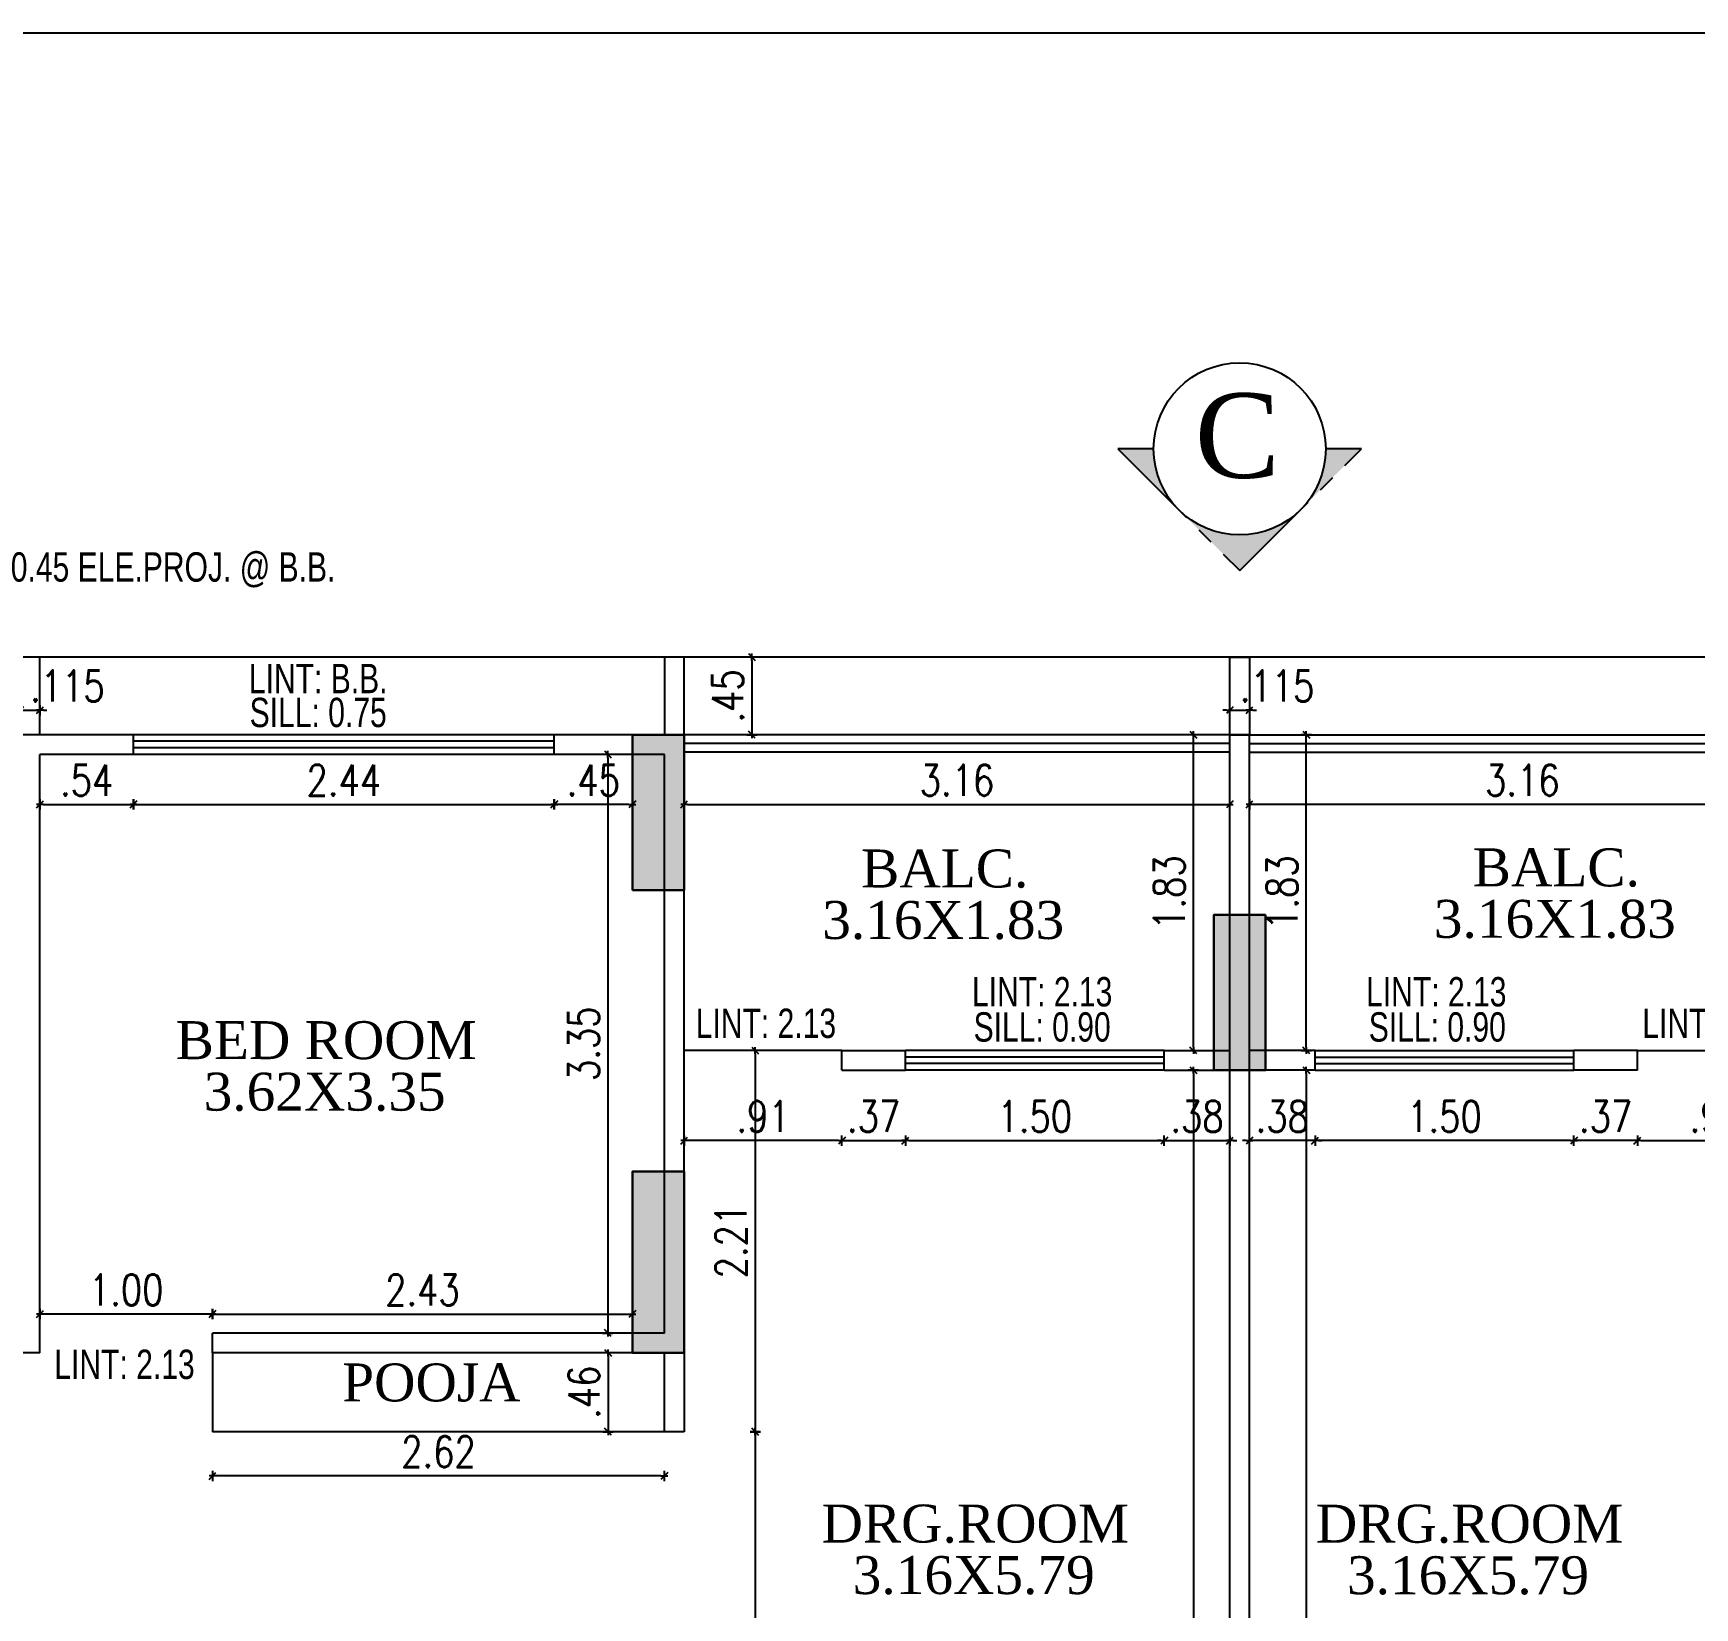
# Model space of a CAD drawing. Header units: inches. Extents: x 14235 to 14499, y 0 to 2549.
# Drawn here: x 14299.09 to 14308.72, y 2373.89 to 2383.02 of the extents above; entities that cross this region are included whole.
import ezdxf
from ezdxf.enums import TextEntityAlignment as Align

# ---------------------------------------------------------------- set-up
doc = ezdxf.new("R2010")
doc.units = ezdxf.units.IN
doc.header["$LTSCALE"] = 0.25
doc.header["$MEASUREMENT"] = 0
doc.header["$PDMODE"] = 35
doc.linetypes.add('CENTER2', pattern=[1.125, 0.75, -0.125, 0.125, -0.125])
doc.linetypes.add('HIDDEN', pattern=[0.375, 0.25, -0.125])
for name, color, linetype in [('edge back', 34, 'Continuous'), ('edges', 1, 'Continuous'), ('SECLINE', 7, 'HIDDEN'), ('steel', 251, 'Continuous'), ('text-large', 7, 'Continuous'), ('wall', 7, 'Continuous'), ('windows', 106, 'Continuous'), ('WORK TEX', 6, 'Continuous'), ('WORKING DIM', 7, 'Continuous')]:
    doc.layers.add(name, color=color, linetype=linetype)
doc.layers.add('P-COL', color=7, linetype='Continuous', lineweight=30)
doc.layers.add('P-COLHAT', color=8, linetype='Continuous', lineweight=25)
doc.styles.add('ARIAL', font='TIMES_0.TTF')
doc.styles.add('ARL', font='swisscl_0.ttf')
doc.styles.add('romans', font='romans.shx', dxfattribs={"width": 0.8})
doc.dimstyles.new('121', dxfattribs={"dimscale": 0.1, "dimtxt": 1.8, "dimasz": 0.2, "dimexe": 0.03125, "dimexo": 0.25, "dimgap": 0.5, "dimtad": 1, "dimzin": 4, "dimdsep": 46, "dimtxsty": 'romans', "dimblk1": 'MINITICK', "dimblk2": 'MINITICK', "dimsah": 1, "dimcen": 1, "dimse1": 1, "dimse2": 1, "dimclrd": 252, "dimclre": 256, "dimclrt": 7, "dimadec": 3, "dimazin": 0, "dimtfac": 0.8, "dimtix": 1, "dimtmove": 2, "dimatfit": 3, "dimfxl": 0, "dimtolj": 1, "dimtzin": 3, "dimarcsym": 0})

# ---------------------------------------------------------------- blocks, each defined once
blk = doc.blocks.new('B')
at = {"layer": 'P-COLHAT', "lineweight": 30}
for points in [[(7.0982, 0), (7.3982, 0), (7.3982, 0.9), (7.0982, 0.9)], [(10.7684, -0.1443), (10.4684, -0.1443), (10.4684, -1.0443), (10.7684, -1.0443)], [(7.0982, -2.6823), (7.3982, -2.6823), (7.3982, -1.6323), (7.0982, -1.6323)]]:
    blk.add_hatch(color=256, dxfattribs=at).paths.add_polyline_path(points)
at = {"layer": 'P-COL'}
for points in [[(7.0982, 0), (7.3982, 0), (7.3982, 0.9), (7.0982, 0.9)], [(10.7684, -0.1443), (10.4684, -0.1443), (10.4684, -1.0443), (10.7684, -1.0443)], [(7.0982, -2.6823), (7.3982, -2.6823), (7.3982, -1.6323), (7.0982, -1.6323)]]:
    blk.add_lwpolyline(points, close=True, dxfattribs=at)
blk = doc.blocks.new('MINITICK')
at = {"color": 7}
for p, q in [((1, 1), (-1, -1)), ((-1, 0), (1, 0)), ((0, -1.5), (0, 1.5))]:
    blk.add_line(p, q, dxfattribs=at)
blk = doc.blocks.new('*D162')
at = {"layer": 'Defpoints', "color": 0, "transparency": 16777216}
for p in [(14299.127, 2378.8381), (14299.6696, 2378.8381), (14299.6696, 2378.5486)]:
    blk.add_point(p, dxfattribs=at)
at = {"layer": 'WORKING DIM', "color": 252, "lineweight": -2, "transparency": 16777216}
blk.add_line((14299.147, 2378.5486), (14299.6496, 2378.5486), dxfattribs=at)
at = {"layer": 'WORKING DIM', "color": 252, "lineweight": -2, "transparency": 16777216, "xscale": 0.02, "yscale": 0.02, "zscale": 0.02, "rotation": 180}
blk.add_blockref('MINITICK', (14299.127, 2378.5486), dxfattribs=at)
at = {"layer": 'WORKING DIM', "color": 252, "lineweight": -2, "transparency": 16777216, "xscale": 0.02, "yscale": 0.02, "zscale": 0.02}
blk.add_blockref('MINITICK', (14299.6696, 2378.5486), dxfattribs=at)
at = {"layer": 'WORKING DIM', "color": 7, "transparency": 16777216, "insert": (14299.3983, 2378.6886), "char_height": 0.18, "attachment_point": 5, "style": 'romans'}
blk.add_mtext('\\A1;.54', dxfattribs=at)
blk = doc.blocks.new('*D163')
at = {"layer": 'Defpoints', "color": 0, "transparency": 16777216}
for p in [(14299.6696, 2378.8762), (14302.1086, 2378.8762), (14302.1086, 2378.5486)]:
    blk.add_point(p, dxfattribs=at)
at = {"layer": 'WORKING DIM', "color": 252, "lineweight": -2, "transparency": 16777216}
blk.add_line((14299.6896, 2378.5486), (14302.0886, 2378.5486), dxfattribs=at)
at = {"layer": 'WORKING DIM', "color": 252, "lineweight": -2, "transparency": 16777216, "xscale": 0.02, "yscale": 0.02, "zscale": 0.02, "rotation": 180}
blk.add_blockref('MINITICK', (14299.6696, 2378.5486), dxfattribs=at)
at = {"layer": 'WORKING DIM', "color": 252, "lineweight": -2, "transparency": 16777216, "xscale": 0.02, "yscale": 0.02, "zscale": 0.02}
blk.add_blockref('MINITICK', (14302.1086, 2378.5486), dxfattribs=at)
at = {"layer": 'WORKING DIM', "color": 7, "transparency": 16777216, "insert": (14300.8891, 2378.6886), "char_height": 0.18, "attachment_point": 5, "style": 'romans'}
blk.add_mtext('\\A1;2.44', dxfattribs=at)
blk = doc.blocks.new('*D164')
at = {"layer": 'Defpoints', "color": 0, "transparency": 16777216}
for p in [(14302.1086, 2378.8381), (14302.5617, 2378.8381), (14302.1086, 2378.5486)]:
    blk.add_point(p, dxfattribs=at)
at = {"layer": 'WORKING DIM', "color": 252, "lineweight": -2, "transparency": 16777216}
blk.add_line((14302.5417, 2378.5486), (14302.1286, 2378.5486), dxfattribs=at)
at = {"layer": 'WORKING DIM', "color": 252, "lineweight": -2, "transparency": 16777216, "xscale": 0.02, "yscale": 0.02, "zscale": 0.02, "rotation": 180}
blk.add_blockref('MINITICK', (14302.1086, 2378.5486), dxfattribs=at)
at = {"layer": 'WORKING DIM', "color": 252, "lineweight": -2, "transparency": 16777216, "xscale": 0.02, "yscale": 0.02, "zscale": 0.02}
blk.add_blockref('MINITICK', (14302.5617, 2378.5486), dxfattribs=at)
at = {"layer": 'WORKING DIM', "color": 7, "transparency": 16777216, "insert": (14302.3352, 2378.6886), "char_height": 0.18, "attachment_point": 5, "style": 'romans'}
blk.add_mtext('\\A1;.45', dxfattribs=at)
blk = doc.blocks.new('*D165')
at = {"layer": 'Defpoints', "color": 0, "transparency": 16777216}
for p in [(14302.2062, 2378.8381), (14302.0861, 2375.4844), (14302.419, 2375.4844)]:
    blk.add_point(p, dxfattribs=at)
at = {"layer": 'WORKING DIM', "color": 252, "lineweight": -2, "transparency": 16777216}
blk.add_line((14302.419, 2378.8181), (14302.419, 2375.5044), dxfattribs=at)
at = {"layer": 'WORKING DIM', "color": 252, "lineweight": -2, "transparency": 16777216, "xscale": 0.02, "yscale": 0.02, "zscale": 0.02}
for p, rotation in [((14302.419, 2378.8381), 90), ((14302.419, 2375.4844), 270)]:
    blk.add_blockref('MINITICK', p, dxfattribs=dict(at, rotation=rotation))
at = {"layer": 'WORKING DIM', "color": 7, "transparency": 16777216, "insert": (14302.279, 2377.1613), "char_height": 0.18, "attachment_point": 5, "rotation": 90, "style": 'romans'}
blk.add_mtext('\\A1;3.35', dxfattribs=at)
blk = doc.blocks.new('*D166')
at = {"layer": 'Defpoints', "color": 0, "transparency": 16777216}
for p in [(14302.5617, 2375.6944), (14302.5617, 2375.5948), (14300.1278, 2375.4844)]:
    blk.add_point(p, dxfattribs=at)
at = {"layer": 'WORKING DIM', "color": 252, "lineweight": -2, "transparency": 16777216}
blk.add_line((14300.1478, 2375.5948), (14302.5417, 2375.5948), dxfattribs=at)
at = {"layer": 'WORKING DIM', "color": 252, "lineweight": -2, "transparency": 16777216, "xscale": 0.02, "yscale": 0.02, "zscale": 0.02, "rotation": 180}
blk.add_blockref('MINITICK', (14300.1278, 2375.5948), dxfattribs=at)
at = {"layer": 'WORKING DIM', "color": 252, "lineweight": -2, "transparency": 16777216, "xscale": 0.02, "yscale": 0.02, "zscale": 0.02}
blk.add_blockref('MINITICK', (14302.5617, 2375.5948), dxfattribs=at)
at = {"layer": 'WORKING DIM', "color": 7, "transparency": 16777216, "insert": (14301.3448, 2375.7348), "char_height": 0.18, "attachment_point": 5, "style": 'romans'}
blk.add_mtext('\\A1;2.43', dxfattribs=at)
blk = doc.blocks.new('*D167')
at = {"layer": 'Defpoints', "color": 0, "transparency": 16777216}
for p in [(14299.127, 2375.5948), (14299.127, 2375.4844), (14300.1278, 2375.4844)]:
    blk.add_point(p, dxfattribs=at)
at = {"layer": 'WORKING DIM', "color": 252, "lineweight": -2, "transparency": 16777216}
blk.add_line((14300.1078, 2375.5948), (14299.147, 2375.5948), dxfattribs=at)
at = {"layer": 'WORKING DIM', "color": 252, "lineweight": -2, "transparency": 16777216, "xscale": 0.02, "yscale": 0.02, "zscale": 0.02, "rotation": 180}
blk.add_blockref('MINITICK', (14299.127, 2375.5948), dxfattribs=at)
at = {"layer": 'WORKING DIM', "color": 252, "lineweight": -2, "transparency": 16777216, "xscale": 0.02, "yscale": 0.02, "zscale": 0.02}
blk.add_blockref('MINITICK', (14300.1278, 2375.5948), dxfattribs=at)
at = {"layer": 'WORKING DIM', "color": 7, "transparency": 16777216, "insert": (14299.6274, 2375.7348), "char_height": 0.18, "attachment_point": 5, "style": 'romans'}
blk.add_mtext('\\A1;1.00', dxfattribs=at)
blk = doc.blocks.new('*D168')
at = {"layer": 'Defpoints', "color": 0, "transparency": 16777216}
for p in [(14302.8617, 2378.6567), (14306.0248, 2378.6567), (14306.0248, 2378.5486)]:
    blk.add_point(p, dxfattribs=at)
at = {"layer": 'WORKING DIM', "color": 252, "lineweight": -2, "transparency": 16777216}
blk.add_line((14302.8817, 2378.5486), (14306.0048, 2378.5486), dxfattribs=at)
at = {"layer": 'WORKING DIM', "color": 252, "lineweight": -2, "transparency": 16777216, "xscale": 0.02, "yscale": 0.02, "zscale": 0.02, "rotation": 180}
blk.add_blockref('MINITICK', (14302.8617, 2378.5486), dxfattribs=at)
at = {"layer": 'WORKING DIM', "color": 252, "lineweight": -2, "transparency": 16777216, "xscale": 0.02, "yscale": 0.02, "zscale": 0.02}
blk.add_blockref('MINITICK', (14306.0248, 2378.5486), dxfattribs=at)
at = {"layer": 'WORKING DIM', "color": 7, "transparency": 16777216, "insert": (14304.4433, 2378.6886), "char_height": 0.18, "attachment_point": 5, "style": 'romans'}
blk.add_mtext('\\A1;3.16', dxfattribs=at)
blk = doc.blocks.new('*D169')
at = {"layer": 'Defpoints', "color": 0, "transparency": 16777216}
for p in [(14305.1555, 2378.9524), (14305.8135, 2378.9524), (14305.1555, 2377.1224)]:
    blk.add_point(p, dxfattribs=at)
at = {"layer": 'WORKING DIM', "color": 252, "lineweight": -2, "transparency": 16777216}
blk.add_line((14305.8135, 2377.1424), (14305.8135, 2378.9324), dxfattribs=at)
at = {"layer": 'WORKING DIM', "color": 252, "lineweight": -2, "transparency": 16777216, "xscale": 0.02, "yscale": 0.02, "zscale": 0.02}
for p, rotation in [((14305.8135, 2378.9524), 90), ((14305.8135, 2377.1224), 270)]:
    blk.add_blockref('MINITICK', p, dxfattribs=dict(at, rotation=rotation))
at = {"layer": 'WORKING DIM', "color": 7, "transparency": 16777216, "insert": (14305.6735, 2378.0374), "char_height": 0.18, "attachment_point": 5, "rotation": 90, "style": 'romans'}
blk.add_mtext('\\A1;1.83', dxfattribs=at)
blk = doc.blocks.new('*D170')
at = {"layer": 'Defpoints', "color": 0, "transparency": 16777216}
for p in [(14302.8617, 2377.0081), (14303.7764, 2377.0081), (14302.8617, 2376.5998)]:
    blk.add_point(p, dxfattribs=at)
at = {"layer": 'WORKING DIM', "color": 252, "lineweight": -2, "transparency": 16777216}
blk.add_line((14303.7564, 2376.5998), (14302.8817, 2376.5998), dxfattribs=at)
at = {"layer": 'WORKING DIM', "color": 252, "lineweight": -2, "transparency": 16777216, "xscale": 0.02, "yscale": 0.02, "zscale": 0.02, "rotation": 180}
blk.add_blockref('MINITICK', (14302.8617, 2376.5998), dxfattribs=at)
at = {"layer": 'WORKING DIM', "color": 252, "lineweight": -2, "transparency": 16777216, "xscale": 0.02, "yscale": 0.02, "zscale": 0.02}
blk.add_blockref('MINITICK', (14303.7764, 2376.5998), dxfattribs=at)
at = {"layer": 'WORKING DIM', "color": 7, "transparency": 16777216, "insert": (14303.319, 2376.7398), "char_height": 0.18, "attachment_point": 5, "style": 'romans'}
blk.add_mtext('\\A1;.91', dxfattribs=at)
blk = doc.blocks.new('*D171')
at = {"layer": 'Defpoints', "color": 0, "transparency": 16777216}
for p in [(14303.7764, 2377.0652), (14304.1442, 2377.0462), (14304.1442, 2376.5998)]:
    blk.add_point(p, dxfattribs=at)
at = {"layer": 'WORKING DIM', "color": 252, "lineweight": -2, "transparency": 16777216}
for p, q in [((14303.7564, 2376.5998), (14303.7364, 2376.5998)), ((14303.7764, 2376.5998), (14304.1442, 2376.5998)), ((14304.1642, 2376.5998), (14304.1842, 2376.5998))]:
    blk.add_line(p, q, dxfattribs=at)
at = {"layer": 'WORKING DIM', "color": 252, "lineweight": -2, "transparency": 16777216, "xscale": 0.02, "yscale": 0.02, "zscale": 0.02}
blk.add_blockref('MINITICK', (14303.7764, 2376.5998), dxfattribs=at)
at = {"layer": 'WORKING DIM', "color": 252, "lineweight": -2, "transparency": 16777216, "xscale": 0.02, "yscale": 0.02, "zscale": 0.02, "rotation": 180}
blk.add_blockref('MINITICK', (14304.1442, 2376.5998), dxfattribs=at)
at = {"layer": 'WORKING DIM', "color": 7, "transparency": 16777216, "insert": (14303.9603, 2376.7398), "char_height": 0.18, "attachment_point": 5, "style": 'romans'}
blk.add_mtext('\\A1;.37', dxfattribs=at)
blk = doc.blocks.new('*D172')
at = {"layer": 'Defpoints', "color": 0, "transparency": 16777216}
for p in [(14304.1442, 2377.0462), (14305.6448, 2377.0081), (14305.6448, 2376.5998)]:
    blk.add_point(p, dxfattribs=at)
at = {"layer": 'WORKING DIM', "color": 252, "lineweight": -2, "transparency": 16777216}
blk.add_line((14304.1642, 2376.5998), (14305.6248, 2376.5998), dxfattribs=at)
at = {"layer": 'WORKING DIM', "color": 252, "lineweight": -2, "transparency": 16777216, "xscale": 0.02, "yscale": 0.02, "zscale": 0.02, "rotation": 180}
blk.add_blockref('MINITICK', (14304.1442, 2376.5998), dxfattribs=at)
at = {"layer": 'WORKING DIM', "color": 252, "lineweight": -2, "transparency": 16777216, "xscale": 0.02, "yscale": 0.02, "zscale": 0.02}
blk.add_blockref('MINITICK', (14305.6448, 2376.5998), dxfattribs=at)
at = {"layer": 'WORKING DIM', "color": 7, "transparency": 16777216, "insert": (14304.8945, 2376.7398), "char_height": 0.18, "attachment_point": 5, "style": 'romans'}
blk.add_mtext('\\A1;1.50', dxfattribs=at)
blk = doc.blocks.new('*D88')
at = {"layer": 'Defpoints', "color": 0, "transparency": 16777216}
for p in [(14305.6448, 2377.0081), (14306.0248, 2377.0081), (14306.0248, 2376.5998)]:
    blk.add_point(p, dxfattribs=at)
at = {"layer": 'WORKING DIM', "color": 252, "lineweight": -2, "transparency": 16777216}
for p, q in [((14305.6248, 2376.5998), (14305.6048, 2376.5998)), ((14305.6448, 2376.5998), (14306.0248, 2376.5998)), ((14306.0448, 2376.5998), (14306.0648, 2376.5998))]:
    blk.add_line(p, q, dxfattribs=at)
at = {"layer": 'WORKING DIM', "color": 252, "lineweight": -2, "transparency": 16777216, "xscale": 0.02, "yscale": 0.02, "zscale": 0.02}
blk.add_blockref('MINITICK', (14305.6448, 2376.5998), dxfattribs=at)
at = {"layer": 'WORKING DIM', "color": 252, "lineweight": -2, "transparency": 16777216, "xscale": 0.02, "yscale": 0.02, "zscale": 0.02, "rotation": 180}
blk.add_blockref('MINITICK', (14306.0248, 2376.5998), dxfattribs=at)
at = {"layer": 'WORKING DIM', "color": 7, "transparency": 16777216, "insert": (14305.8348, 2376.7398), "char_height": 0.18, "attachment_point": 5, "style": 'romans'}
blk.add_mtext('\\A1;.38', dxfattribs=at)
blk = doc.blocks.new('*D196')
at = {"layer": 'Defpoints', "color": 0, "transparency": 16777216}
for p in [(14302.4032, 2375.3701), (14302.4032, 2374.9128), (14302.4207, 2374.9128)]:
    blk.add_point(p, dxfattribs=at)
at = {"layer": 'WORKING DIM', "color": 252, "lineweight": -2, "transparency": 16777216}
blk.add_line((14302.4207, 2375.3501), (14302.4207, 2374.9328), dxfattribs=at)
at = {"layer": 'WORKING DIM', "color": 252, "lineweight": -2, "transparency": 16777216, "xscale": 0.02, "yscale": 0.02, "zscale": 0.02}
for p, rotation in [((14302.4207, 2375.3701), 90), ((14302.4207, 2374.9128), 270)]:
    blk.add_blockref('MINITICK', p, dxfattribs=dict(at, rotation=rotation))
at = {"layer": 'WORKING DIM', "color": 7, "transparency": 16777216, "insert": (14302.2807, 2375.1414), "char_height": 0.18, "attachment_point": 5, "rotation": 90, "style": 'romans'}
blk.add_mtext('\\A1;.46', dxfattribs=at)
blk = doc.blocks.new('*D197')
at = {"layer": 'Defpoints', "color": 0, "transparency": 16777216}
for p in [(14300.1278, 2375.1414), (14302.7474, 2375.1414), (14300.1278, 2374.6566)]:
    blk.add_point(p, dxfattribs=at)
at = {"layer": 'WORKING DIM', "color": 252, "lineweight": -2, "transparency": 16777216}
blk.add_line((14302.7274, 2374.6566), (14300.1478, 2374.6566), dxfattribs=at)
at = {"layer": 'WORKING DIM', "color": 252, "lineweight": -2, "transparency": 16777216, "xscale": 0.02, "yscale": 0.02, "zscale": 0.02, "rotation": 180}
blk.add_blockref('MINITICK', (14300.1278, 2374.6566), dxfattribs=at)
at = {"layer": 'WORKING DIM', "color": 252, "lineweight": -2, "transparency": 16777216, "xscale": 0.02, "yscale": 0.02, "zscale": 0.02}
blk.add_blockref('MINITICK', (14302.7474, 2374.6566), dxfattribs=at)
at = {"layer": 'WORKING DIM', "color": 7, "transparency": 16777216, "insert": (14301.4376, 2374.7966), "char_height": 0.18, "attachment_point": 5, "style": 'romans'}
blk.add_mtext('\\A1;2.62', dxfattribs=at)
blk = doc.blocks.new('*D198')
at = {"layer": 'Defpoints', "color": 0, "transparency": 16777216}
for p in [(14302.8617, 2374.9128), (14302.8617, 2371.6653), (14303.2734, 2371.6653)]:
    blk.add_point(p, dxfattribs=at)
at = {"layer": 'WORKING DIM', "color": 252, "lineweight": -2, "transparency": 16777216}
blk.add_line((14303.2734, 2374.8928), (14303.2734, 2371.6853), dxfattribs=at)
at = {"layer": 'WORKING DIM', "color": 252, "lineweight": -2, "transparency": 16777216, "xscale": 0.02, "yscale": 0.02, "zscale": 0.02}
for p, rotation in [((14303.2734, 2374.9128), 90), ((14303.2734, 2371.6653), 270)]:
    blk.add_blockref('MINITICK', p, dxfattribs=dict(at, rotation=rotation))
at = {"layer": 'WORKING DIM', "color": 7, "transparency": 16777216, "insert": (14303.1334, 2373.2891), "char_height": 0.18, "attachment_point": 5, "rotation": 90, "style": 'romans'}
blk.add_mtext('\\A1;3.25', dxfattribs=at)
blk = doc.blocks.new('*D199')
at = {"layer": 'Defpoints', "color": 0, "transparency": 16777216}
for p in [(14303.0937, 2377.1224), (14302.8617, 2374.9128), (14303.2734, 2374.9128)]:
    blk.add_point(p, dxfattribs=at)
at = {"layer": 'WORKING DIM', "color": 252, "lineweight": -2, "transparency": 16777216}
blk.add_line((14303.2734, 2377.1024), (14303.2734, 2374.9328), dxfattribs=at)
at = {"layer": 'WORKING DIM', "color": 252, "lineweight": -2, "transparency": 16777216, "xscale": 0.02, "yscale": 0.02, "zscale": 0.02}
for p, rotation in [((14303.2734, 2377.1224), 90), ((14303.2734, 2374.9128), 270)]:
    blk.add_blockref('MINITICK', p, dxfattribs=dict(at, rotation=rotation))
at = {"layer": 'WORKING DIM', "color": 7, "transparency": 16777216, "insert": (14303.1334, 2376.0176), "char_height": 0.18, "attachment_point": 5, "rotation": 90, "style": 'romans'}
blk.add_mtext('\\A1;2.21', dxfattribs=at)
blk = doc.blocks.new('*D89')
at = {"layer": 'Defpoints', "color": 0, "transparency": 16777216}
for p in [(14306.1392, 2378.6567), (14309.3023, 2378.6567), (14306.1392, 2378.5486)]:
    blk.add_point(p, dxfattribs=at)
at = {"layer": 'WORKING DIM', "color": 252, "lineweight": -2, "transparency": 16777216}
blk.add_line((14309.2823, 2378.5486), (14306.1592, 2378.5486), dxfattribs=at)
at = {"layer": 'WORKING DIM', "color": 252, "lineweight": -2, "transparency": 16777216, "xscale": 0.02, "yscale": 0.02, "zscale": 0.02, "rotation": 180}
blk.add_blockref('MINITICK', (14306.1392, 2378.5486), dxfattribs=at)
at = {"layer": 'WORKING DIM', "color": 252, "lineweight": -2, "transparency": 16777216, "xscale": 0.02, "yscale": 0.02, "zscale": 0.02}
blk.add_blockref('MINITICK', (14309.3023, 2378.5486), dxfattribs=at)
at = {"layer": 'WORKING DIM', "color": 7, "transparency": 16777216, "insert": (14307.7207, 2378.6886), "char_height": 0.18, "attachment_point": 5, "style": 'romans'}
blk.add_mtext('\\A1;3.16', dxfattribs=at)
blk = doc.blocks.new('*D90')
at = {"layer": 'Defpoints', "color": 0, "transparency": 16777216}
for p in [(14306.468, 2378.9524), (14306.8563, 2378.9524), (14307.0085, 2377.1224)]:
    blk.add_point(p, dxfattribs=at)
at = {"layer": 'WORKING DIM', "color": 252, "lineweight": -2, "transparency": 16777216}
blk.add_line((14306.468, 2377.1424), (14306.468, 2378.9324), dxfattribs=at)
at = {"layer": 'WORKING DIM', "color": 252, "lineweight": -2, "transparency": 16777216, "xscale": 0.02, "yscale": 0.02, "zscale": 0.02}
for p, rotation in [((14306.468, 2378.9524), 90), ((14306.468, 2377.1224), 270)]:
    blk.add_blockref('MINITICK', p, dxfattribs=dict(at, rotation=rotation))
at = {"layer": 'WORKING DIM', "color": 7, "transparency": 16777216, "insert": (14306.328, 2378.0374), "char_height": 0.18, "attachment_point": 5, "rotation": 90, "style": 'romans'}
blk.add_mtext('\\A1;1.83', dxfattribs=at)
blk = doc.blocks.new('*D209')
at = {"layer": 'Defpoints', "color": 0, "transparency": 16777216}
for p in [(14308.3876, 2377.0081), (14309.3023, 2377.0081), (14309.3023, 2376.5998)]:
    blk.add_point(p, dxfattribs=at)
at = {"layer": 'WORKING DIM', "color": 252, "lineweight": -2, "transparency": 16777216}
blk.add_line((14308.4076, 2376.5998), (14309.2823, 2376.5998), dxfattribs=at)
at = {"layer": 'WORKING DIM', "color": 252, "lineweight": -2, "transparency": 16777216, "xscale": 0.02, "yscale": 0.02, "zscale": 0.02, "rotation": 180}
blk.add_blockref('MINITICK', (14308.3876, 2376.5998), dxfattribs=at)
at = {"layer": 'WORKING DIM', "color": 252, "lineweight": -2, "transparency": 16777216, "xscale": 0.02, "yscale": 0.02, "zscale": 0.02}
blk.add_blockref('MINITICK', (14309.3023, 2376.5998), dxfattribs=at)
at = {"layer": 'WORKING DIM', "color": 7, "transparency": 16777216, "insert": (14308.845, 2376.7398), "char_height": 0.18, "attachment_point": 5, "style": 'romans'}
blk.add_mtext('\\A1;.91', dxfattribs=at)
blk = doc.blocks.new('*D210')
at = {"layer": 'Defpoints', "color": 0, "transparency": 16777216}
for p in [(14308.0198, 2377.0462), (14308.3876, 2377.0652), (14308.0198, 2376.5998)]:
    blk.add_point(p, dxfattribs=at)
at = {"layer": 'WORKING DIM', "color": 252, "lineweight": -2, "transparency": 16777216}
for p, q in [((14307.9998, 2376.5998), (14307.9798, 2376.5998)), ((14308.3876, 2376.5998), (14308.0198, 2376.5998)), ((14308.4076, 2376.5998), (14308.4276, 2376.5998))]:
    blk.add_line(p, q, dxfattribs=at)
at = {"layer": 'WORKING DIM', "color": 252, "lineweight": -2, "transparency": 16777216, "xscale": 0.02, "yscale": 0.02, "zscale": 0.02}
blk.add_blockref('MINITICK', (14308.0198, 2376.5998), dxfattribs=at)
at = {"layer": 'WORKING DIM', "color": 252, "lineweight": -2, "transparency": 16777216, "xscale": 0.02, "yscale": 0.02, "zscale": 0.02, "rotation": 180}
blk.add_blockref('MINITICK', (14308.3876, 2376.5998), dxfattribs=at)
at = {"layer": 'WORKING DIM', "color": 7, "transparency": 16777216, "insert": (14308.2037, 2376.7398), "char_height": 0.18, "attachment_point": 5, "style": 'romans'}
blk.add_mtext('\\A1;.37', dxfattribs=at)
blk = doc.blocks.new('*D91')
at = {"layer": 'Defpoints', "color": 0, "transparency": 16777216}
for p in [(14308.0198, 2377.0462), (14306.5192, 2377.0081), (14306.5192, 2376.5998)]:
    blk.add_point(p, dxfattribs=at)
at = {"layer": 'WORKING DIM', "color": 252, "lineweight": -2, "transparency": 16777216}
blk.add_line((14307.9998, 2376.5998), (14306.5392, 2376.5998), dxfattribs=at)
at = {"layer": 'WORKING DIM', "color": 252, "lineweight": -2, "transparency": 16777216, "xscale": 0.02, "yscale": 0.02, "zscale": 0.02, "rotation": 180}
blk.add_blockref('MINITICK', (14306.5192, 2376.5998), dxfattribs=at)
at = {"layer": 'WORKING DIM', "color": 252, "lineweight": -2, "transparency": 16777216, "xscale": 0.02, "yscale": 0.02, "zscale": 0.02}
blk.add_blockref('MINITICK', (14308.0198, 2376.5998), dxfattribs=at)
at = {"layer": 'WORKING DIM', "color": 7, "transparency": 16777216, "insert": (14307.2695, 2376.7398), "char_height": 0.18, "attachment_point": 5, "style": 'romans'}
blk.add_mtext('\\A1;1.50', dxfattribs=at)
blk = doc.blocks.new('*D92')
at = {"layer": 'Defpoints', "color": 0, "transparency": 16777216}
for p in [(14306.1392, 2377.0081), (14306.5192, 2377.0081), (14306.1392, 2376.5998)]:
    blk.add_point(p, dxfattribs=at)
at = {"layer": 'WORKING DIM', "color": 252, "lineweight": -2, "transparency": 16777216}
for p, q in [((14306.1192, 2376.5998), (14306.0992, 2376.5998)), ((14306.5192, 2376.5998), (14306.1392, 2376.5998)), ((14306.5392, 2376.5998), (14306.5592, 2376.5998))]:
    blk.add_line(p, q, dxfattribs=at)
at = {"layer": 'WORKING DIM', "color": 252, "lineweight": -2, "transparency": 16777216, "xscale": 0.02, "yscale": 0.02, "zscale": 0.02}
blk.add_blockref('MINITICK', (14306.1392, 2376.5998), dxfattribs=at)
at = {"layer": 'WORKING DIM', "color": 252, "lineweight": -2, "transparency": 16777216, "xscale": 0.02, "yscale": 0.02, "zscale": 0.02, "rotation": 180}
blk.add_blockref('MINITICK', (14306.5192, 2376.5998), dxfattribs=at)
at = {"layer": 'WORKING DIM', "color": 7, "transparency": 16777216, "insert": (14306.3292, 2376.7398), "char_height": 0.18, "attachment_point": 5, "style": 'romans'}
blk.add_mtext('\\A1;.38', dxfattribs=at)
blk = doc.blocks.new('*D211')
at = {"layer": 'Defpoints', "color": 0, "transparency": 16777216}
for p in [(14305.3459, 2377.0081), (14305.4913, 2369.6155), (14305.8135, 2369.6155)]:
    blk.add_point(p, dxfattribs=at)
at = {"layer": 'WORKING DIM', "color": 252, "lineweight": -2, "transparency": 16777216}
blk.add_line((14305.8135, 2376.9881), (14305.8135, 2369.6355), dxfattribs=at)
at = {"layer": 'WORKING DIM', "color": 252, "lineweight": -2, "transparency": 16777216, "xscale": 0.02, "yscale": 0.02, "zscale": 0.02}
for p, rotation in [((14305.8135, 2377.0081), 90), ((14305.8135, 2369.6155), 270)]:
    blk.add_blockref('MINITICK', p, dxfattribs=dict(at, rotation=rotation))
at = {"layer": 'WORKING DIM', "color": 7, "transparency": 16777216, "insert": (14305.6735, 2373.3118), "char_height": 0.18, "attachment_point": 5, "rotation": 90, "style": 'romans'}
blk.add_mtext('\\A1;7.39', dxfattribs=at)
blk = doc.blocks.new('*D96')
at = {"layer": 'Defpoints', "color": 0, "transparency": 16777216}
for p in [(14306.6659, 2377.0081), (14306.468, 2369.6155), (14306.6727, 2369.6155)]:
    blk.add_point(p, dxfattribs=at)
at = {"layer": 'WORKING DIM', "color": 252, "lineweight": -2, "transparency": 16777216}
blk.add_line((14306.468, 2376.9881), (14306.468, 2369.6355), dxfattribs=at)
at = {"layer": 'WORKING DIM', "color": 252, "lineweight": -2, "transparency": 16777216, "xscale": 0.02, "yscale": 0.02, "zscale": 0.02}
for p, rotation in [((14306.468, 2377.0081), 90), ((14306.468, 2369.6155), 270)]:
    blk.add_blockref('MINITICK', p, dxfattribs=dict(at, rotation=rotation))
at = {"layer": 'WORKING DIM', "color": 7, "transparency": 16777216, "insert": (14306.328, 2373.3118), "char_height": 0.18, "attachment_point": 5, "rotation": 90, "style": 'romans'}
blk.add_mtext('\\A1;7.39', dxfattribs=at)
blk = doc.blocks.new('*D142')
at = {"layer": 'Defpoints', "color": 0, "transparency": 16777216}
for p in [(14302.9254, 2379.4024), (14302.9254, 2378.9524), (14303.2543, 2378.9524)]:
    blk.add_point(p, dxfattribs=at)
at = {"layer": 'WORKING DIM', "color": 252, "lineweight": -2, "transparency": 16777216}
blk.add_line((14303.2543, 2379.3824), (14303.2543, 2378.9724), dxfattribs=at)
at = {"layer": 'WORKING DIM', "color": 252, "lineweight": -2, "transparency": 16777216, "xscale": 0.02, "yscale": 0.02, "zscale": 0.02}
for p, rotation in [((14303.2543, 2379.4024), 90), ((14303.2543, 2378.9524), 270)]:
    blk.add_blockref('MINITICK', p, dxfattribs=dict(at, rotation=rotation))
at = {"layer": 'WORKING DIM', "color": 7, "transparency": 16777216, "insert": (14303.1143, 2379.1774), "char_height": 0.18, "attachment_point": 5, "rotation": 90, "style": 'romans'}
blk.add_mtext('\\A1;.45', dxfattribs=at)
blk = doc.blocks.new('*D384')
at = {"layer": 'Defpoints', "color": 0, "transparency": 16777216}
for p in [(14299.0126, 2379.0711), (14299.127, 2379.0947), (14299.127, 2379.0711)]:
    blk.add_point(p, dxfattribs=at)
at = {"layer": 'WORKING DIM', "color": 252, "lineweight": -2, "transparency": 16777216}
for p, q in [((14298.9926, 2379.0947), (14298.9726, 2379.0947)), ((14299.0126, 2379.0947), (14299.127, 2379.0947)), ((14299.147, 2379.0947), (14299.167, 2379.0947))]:
    blk.add_line(p, q, dxfattribs=at)
at = {"layer": 'WORKING DIM', "color": 252, "lineweight": -2, "transparency": 16777216, "xscale": 0.02, "yscale": 0.02, "zscale": 0.02}
blk.add_blockref('MINITICK', (14299.0126, 2379.0947), dxfattribs=at)
at = {"layer": 'WORKING DIM', "color": 252, "lineweight": -2, "transparency": 16777216, "xscale": 0.02, "yscale": 0.02, "zscale": 0.02, "rotation": 180}
blk.add_blockref('MINITICK', (14299.127, 2379.0947), dxfattribs=at)
at = {"layer": 'WORKING DIM', "color": 7, "transparency": 16777216, "insert": (14299.2866, 2379.2347), "char_height": 0.18, "attachment_point": 5, "style": 'romans'}
blk.add_mtext('\\A1;.115', dxfattribs=at)
blk = doc.blocks.new('*D385')
at = {"layer": 'Defpoints', "color": 0, "transparency": 16777216}
for p in [(14306.0248, 2379.0711), (14306.1392, 2379.0947), (14306.1392, 2379.0711)]:
    blk.add_point(p, dxfattribs=at)
at = {"layer": 'WORKING DIM', "color": 252, "lineweight": -2, "transparency": 16777216}
for p, q in [((14306.0048, 2379.0947), (14305.9848, 2379.0947)), ((14306.0248, 2379.0947), (14306.1392, 2379.0947)), ((14306.1592, 2379.0947), (14306.1792, 2379.0947))]:
    blk.add_line(p, q, dxfattribs=at)
at = {"layer": 'WORKING DIM', "color": 252, "lineweight": -2, "transparency": 16777216, "xscale": 0.02, "yscale": 0.02, "zscale": 0.02}
blk.add_blockref('MINITICK', (14306.0248, 2379.0947), dxfattribs=at)
at = {"layer": 'WORKING DIM', "color": 252, "lineweight": -2, "transparency": 16777216, "xscale": 0.02, "yscale": 0.02, "zscale": 0.02, "rotation": 180}
blk.add_blockref('MINITICK', (14306.1392, 2379.0947), dxfattribs=at)
at = {"layer": 'WORKING DIM', "color": 7, "transparency": 16777216, "insert": (14306.2988, 2379.2347), "char_height": 0.18, "attachment_point": 5, "style": 'romans'}
blk.add_mtext('\\A1;.115', dxfattribs=at)

msp = doc.modelspace()

# ---------------------------------------------------------------- hatches: boundary and pattern name
at = {"layer": 'SECLINE'}
h = msp.add_hatch(color=254, dxfattribs=at)
h.paths.add_polyline_path([(14305.3765, 2380.6089), (14305.7293, 2380.2561, -0.198912), (14305.5832, 2380.6089)])
h.paths.add_polyline_path([(14305.7293, 2380.2561), (14306.082, 2379.9034), (14306.4347, 2380.2562, -0.198912), (14306.082, 2380.11, -0.198912)])
h.paths.add_polyline_path([(14306.5808, 2380.6089, -0.198912), (14306.4347, 2380.2562), (14306.7874, 2380.6089)])

# ---------------------------------------------------------------- linework, layer by layer
at = {"layer": 'edge back'}
for p in [(14300.1278, 2375.3701), (14302.7474, 2374.9128)]:
    msp.add_line(p, (14300.1278, 2374.9128), dxfattribs=at)
at = {"layer": 'edges', "ltscale": 0.4}
for p, q in [((14317.0004, 2379.4024), (14295.1636, 2379.4024)), ((14302.8617, 2379.4024), (14302.7474, 2379.4024)), ((14302.7474, 2379.4024), (14302.7474, 2378.9524)), ((14302.8617, 2378.9524), (14302.8617, 2379.4024))]:
    msp.add_line(p, q, dxfattribs=at)
for points in [[(14299.127, 2378.9524), (14299.127, 2379.4024), (14299.0126, 2379.4024), (14299.0126, 2378.9524)], [(14306.0248, 2378.9524), (14306.0248, 2379.4024), (14306.1392, 2379.4024), (14306.1392, 2378.9524)]]:
    msp.add_lwpolyline(points, dxfattribs=at)
at = {"layer": 'SECLINE', "linetype": 'CENTER2', "ltscale": 3}
msp.add_lwpolyline([(14305.5832, 2380.6089), (14305.3765, 2380.6089), (14306.082, 2379.9034), (14306.7874, 2380.6089), (14306.5808, 2380.6089)], dxfattribs=at)
at = {"layer": 'SECLINE', "linetype": 'Continuous', "ltscale": 3}
msp.add_circle((14306.082, 2380.6089), 0.4988, dxfattribs=at)
at = {"layer": 'steel'}
for p, q in [((14306.0248, 2378.9524), (14302.8617, 2378.9524)), ((14306.1392, 2378.9524), (14309.3023, 2378.9524)), ((14306.0248, 2378.9016), (14302.8617, 2378.9016)), ((14306.0248, 2378.8508), (14302.8617, 2378.8508)), ((14306.1392, 2378.9016), (14309.3023, 2378.9016)), ((14306.1392, 2378.8508), (14309.3023, 2378.8508))]:
    msp.add_line(p, q, dxfattribs=at)
at = {"layer": 'wall'}
for p, q in [((14299.6696, 2378.9524), (14298.3648, 2378.9524)), ((14299.6696, 2378.8381), (14299.6696, 2378.9524)), ((14302.1086, 2378.8381), (14302.1086, 2378.9524)), ((14302.8617, 2378.9524), (14302.1086, 2378.9524)), ((14302.8617, 2375.3701), (14302.8617, 2378.9524)), ((14306.0248, 2369.6155), (14306.0248, 2378.9524)), ((14306.1392, 2378.9524), (14306.0248, 2378.9524)), ((14306.0248, 2378.9524), (14306.1392, 2378.9524)), ((14306.1392, 2369.6155), (14306.1392, 2378.9524)), ((14299.127, 2375.3701), (14299.127, 2378.8381)), ((14299.6696, 2378.8381), (14299.127, 2378.8381)), ((14302.7474, 2378.8381), (14302.1086, 2378.8381)), ((14302.7474, 2375.4844), (14302.7474, 2378.8381)), ((14303.7764, 2377.1224), (14302.8617, 2377.1224)), ((14303.7764, 2377.0081), (14303.7764, 2377.1224)), ((14303.7764, 2377.1224), (14304.1442, 2377.1224)), ((14304.1442, 2377.0081), (14304.1442, 2377.1224)), ((14305.6448, 2377.0081), (14305.6448, 2377.1224)), ((14305.6448, 2377.1224), (14306.0248, 2377.1224)), ((14306.5192, 2377.1224), (14306.1392, 2377.1224)), ((14306.5192, 2377.0081), (14306.5192, 2377.1224)), ((14308.0198, 2377.0081), (14308.0198, 2377.1224)), ((14308.3876, 2377.1224), (14308.0198, 2377.1224)), ((14308.3876, 2377.0081), (14308.3876, 2377.1224)), ((14308.3876, 2377.1224), (14309.3023, 2377.1224)), ((14303.7764, 2377.0081), (14304.1442, 2377.0081)), ((14305.6448, 2377.0081), (14306.0248, 2377.0081)), ((14306.5192, 2377.0081), (14306.1392, 2377.0081)), ((14308.3876, 2377.0081), (14308.0198, 2377.0081)), ((14300.1278, 2375.3701), (14300.1278, 2375.4844)), ((14302.7474, 2375.4844), (14300.1278, 2375.4844)), ((14299.127, 2375.3701), (14299.0126, 2375.3701)), ((14302.8617, 2375.3701), (14300.1278, 2375.3701)), ((14302.7474, 2374.9128), (14302.7474, 2375.3701)), ((14302.8617, 2375.3701), (14302.8617, 2374.9128)), ((14302.8617, 2374.9128), (14302.7474, 2374.9128))]:
    msp.add_line(p, q, dxfattribs=at)
msp.add_lwpolyline([(14318.9513, 2383.0183), (14292.828, 2383.0183), (14292.828, 2346.0763), (14318.9513, 2346.0763)], close=True, dxfattribs=at)
at = {"layer": 'windows'}
for p, q in [((14302.1086, 2378.9524), (14299.6696, 2378.9524)), ((14302.1086, 2378.9143), (14299.6696, 2378.9143)), ((14302.1086, 2378.8762), (14299.6696, 2378.8762)), ((14302.1086, 2378.8381), (14299.6696, 2378.8381)), ((14305.6448, 2377.1224), (14304.1442, 2377.1224)), ((14306.5192, 2377.1224), (14308.0198, 2377.1224)), ((14305.6448, 2377.0843), (14304.1442, 2377.0843)), ((14305.6448, 2377.0462), (14304.1442, 2377.0462)), ((14306.5192, 2377.0843), (14308.0198, 2377.0843)), ((14306.5192, 2377.0462), (14308.0198, 2377.0462)), ((14305.6448, 2377.0081), (14304.1442, 2377.0081)), ((14306.5192, 2377.0081), (14308.0198, 2377.0081))]:
    msp.add_line(p, q, dxfattribs=at)

# ---------------------------------------------------------------- block references
at = {"layer": 'P-COL'}
msp.add_blockref('B', (14295.4636, 2378.0524), dxfattribs=at)

# ---------------------------------------------------------------- texts
at = {"layer": 'SECLINE', "color": 7, "style": 'ARIAL'}
msp.add_text('C', height=0.4903, rotation=0.00087, dxfattribs=at).set_placement((14305.8217, 2380.4417))
at = {"layer": 'text-large', "style": 'ARIAL'}
for s, p in [('BALC.', (14304.3723, 2378.1772)), ('BALC.', (14307.9176, 2378.1838)), ('3.16X1.83', (14304.3636, 2377.8787)), ('3.16X1.83', (14307.9089, 2377.8853)), ('BED ROOM', (14300.7864, 2377.1822)), ('3.62X3.35', (14300.7777, 2376.8837)), ('POOJA', (14301.3964, 2375.1984)), ('DRG.ROOM', (14304.549, 2374.3803)), ('DRG.ROOM', (14307.4143, 2374.3795)), ('3.16X5.79', (14304.5403, 2374.0818)), ('3.16X5.79', (14307.4056, 2374.081))]:
    msp.add_text(s, height=0.22, dxfattribs=at).set_placement(p, align=Align.MIDDLE_CENTER)
at = {"layer": 'WORK TEX', "style": 'ARL'}
for s, p in [('0.45 ELE.PROJ. @ B.B.', (14299.8991, 2379.9247)), ('LINT: B.B.', (14300.7403, 2379.2781)), ('SILL: 0.75', (14300.7403, 2379.0816)), ('LINT: 2.13', (14304.937, 2377.4627)), ('LINT: 2.13', (14307.2217, 2377.4627)), ('LINT: 2.13', (14303.3357, 2377.2799)), ('SILL: 0.90', (14304.937, 2377.2588)), ('SILL: 0.90', (14307.2276, 2377.2588)), ('LINT: 2.13', (14308.823, 2377.2799)), ('LINT: 2.13', (14299.6175, 2375.3034))]:
    msp.add_text(s, height=0.17, dxfattribs=at).set_placement(p, align=Align.MIDDLE_CENTER)

# ---------------------------------------------------------------- dimensions: what is measured, and where the dimension line sits
at = {"layer": 'WORKING DIM'}
for base, p1, p2, angle, picture, middle in [((14303.2543, 2378.9524), (14302.9254, 2379.4024), (14302.9254, 2378.9524), 90, '*D142', (14303.1143, 2379.1774)), ((14305.8135, 2378.9524), (14305.1555, 2377.1224), (14305.1555, 2378.9524), 90, '*D169', (14305.6735, 2378.0374)), ((14306.468, 2378.9524), (14307.0085, 2377.1224), (14306.8563, 2378.9524), 90, '*D90', (14306.328, 2378.0374)), ((14302.419, 2375.4844), (14302.2062, 2378.8381), (14302.0861, 2375.4844), 90, '*D165', (14302.279, 2377.1613)), ((14306.1392, 2378.5486), (14309.3023, 2378.6567), (14306.1392, 2378.6567), 180, '*D89', (14307.7207, 2378.6886)), ((14303.2734, 2374.9128), (14303.0937, 2377.1224), (14302.8617, 2374.9128), 90, '*D199', (14303.1334, 2376.0176)), ((14305.8135, 2369.6155), (14305.3459, 2377.0081), (14305.4913, 2369.6155), 90, '*D211', (14305.6735, 2373.3118)), ((14306.468, 2369.6155), (14306.6659, 2377.0081), (14306.6727, 2369.6155), 90, '*D96', (14306.328, 2373.3118)), ((14306.5192, 2376.5998), (14308.0198, 2377.0462), (14306.5192, 2377.0081), 180, '*D91', (14307.2695, 2376.7398)), ((14308.0198, 2376.5998), (14308.3876, 2377.0652), (14308.0198, 2377.0462), 180, '*D210', (14308.2037, 2376.7398)), ((14306.1392, 2376.5998), (14306.5192, 2377.0081), (14306.1392, 2377.0081), 180, '*D92', (14306.3292, 2376.7398)), ((14309.3023, 2376.5998), (14308.3876, 2377.0081), (14309.3023, 2377.0081), 180, '*D209', (14308.845, 2376.7398)), ((14302.4207, 2374.9128), (14302.4032, 2375.3701), (14302.4032, 2374.9128), 90, '*D196', (14302.2807, 2375.1414)), ((14303.2734, 2371.6653), (14302.8617, 2374.9128), (14302.8617, 2371.6653), 90, '*D198', (14303.1334, 2373.2891))]:
    dim = msp.add_linear_dim(base=base, p1=p1, p2=p2, angle=angle, dimstyle='121', override={"dimfxl": 0.18, "dimfxlon": 1}, dxfattribs=at)
    dim.commit()
    dim.dimension.update_dxf_attribs({"geometry": picture, "text_midpoint": middle})
for base, p1, p2, picture, middle in [((14299.127, 2379.0947), (14299.0126, 2379.0711), (14299.127, 2379.0711), '*D384', (14299.2866, 2379.2347)), ((14306.1392, 2379.0947), (14306.0248, 2379.0711), (14306.1392, 2379.0711), '*D385', (14306.2988, 2379.2347))]:
    dim = msp.add_linear_dim(base=base, p1=p1, p2=p2, text='.115', dimstyle='121', override={"dimfxl": 0.18, "dimfxlon": 1}, dxfattribs=at)
    dim.commit()
    dim.dimension.update_dxf_attribs({"geometry": picture, "text_midpoint": middle, "dimtype": 160})
for base, p1, p2, picture, middle in [((14302.1086, 2378.5486), (14299.6696, 2378.8762), (14302.1086, 2378.8762), '*D163', (14300.8891, 2378.6886)), ((14299.6696, 2378.5486), (14299.127, 2378.8381), (14299.6696, 2378.8381), '*D162', (14299.3983, 2378.6886)), ((14302.1086, 2378.5486), (14302.5617, 2378.8381), (14302.1086, 2378.8381), '*D164', (14302.3352, 2378.6886)), ((14306.0248, 2378.5486), (14302.8617, 2378.6567), (14306.0248, 2378.6567), '*D168', (14304.4433, 2378.6886)), ((14304.1442, 2376.5998), (14303.7764, 2377.0652), (14304.1442, 2377.0462), '*D171', (14303.9603, 2376.7398)), ((14305.6448, 2376.5998), (14304.1442, 2377.0462), (14305.6448, 2377.0081), '*D172', (14304.8945, 2376.7398)), ((14302.8617, 2376.5998), (14303.7764, 2377.0081), (14302.8617, 2377.0081), '*D170', (14303.319, 2376.7398)), ((14306.0248, 2376.5998), (14305.6448, 2377.0081), (14306.0248, 2377.0081), '*D88', (14305.8348, 2376.7398)), ((14299.127, 2375.5948), (14300.1278, 2375.4844), (14299.127, 2375.4844), '*D167', (14299.6274, 2375.7348)), ((14302.5617, 2375.5948), (14300.1278, 2375.4844), (14302.5617, 2375.6944), '*D166', (14301.3448, 2375.7348)), ((14300.1278, 2374.6566), (14302.7474, 2375.1414), (14300.1278, 2375.1414), '*D197', (14301.4376, 2374.7966))]:
    dim = msp.add_linear_dim(base=base, p1=p1, p2=p2, dimstyle='121', override={"dimfxl": 0.18, "dimfxlon": 1}, dxfattribs=at)
    dim.commit()
    dim.dimension.update_dxf_attribs({"geometry": picture, "text_midpoint": middle})

doc.saveas('drawing.dxf')
